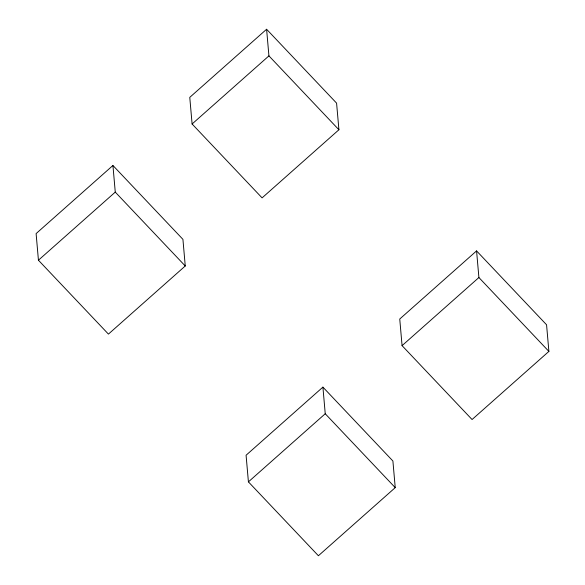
<?xml version="1.0" encoding="UTF-8"?>
<svg xmlns="http://www.w3.org/2000/svg" width="585" height="585" viewBox="0 0 585 585"><rect width="100%" height="100%" fill="white"/><g stroke="black" fill="none" stroke-linecap="round" stroke-linejoin="round"><path stroke-width="0.88" d="M112.934 165.475L36.109 233.59L38.434 260.215L108.43 334.101L185.255 265.985L182.929 239.36L112.934 165.475L115.267 192.107L185.255 265.985M266.599 29.25L189.767 97.366L192.099 123.991L262.087 197.876L338.92 129.76L336.587 103.135L266.599 29.25L268.932 55.882L338.92 129.76M38.434 260.215L115.267 192.107M192.099 123.991L268.932 55.882M322.913 387.124L246.08 455.24L248.413 481.865L318.401 555.75L395.233 487.634L392.901 461.009L322.913 387.124L325.238 413.756L395.233 487.634M476.57 250.899L399.745 319.015L402.07 345.64L472.066 419.525L548.891 351.409L546.566 324.785L476.57 250.899L478.903 277.531L548.891 351.409M248.413 481.865L325.238 413.756M402.07 345.64L478.903 277.531"/></g></svg>
